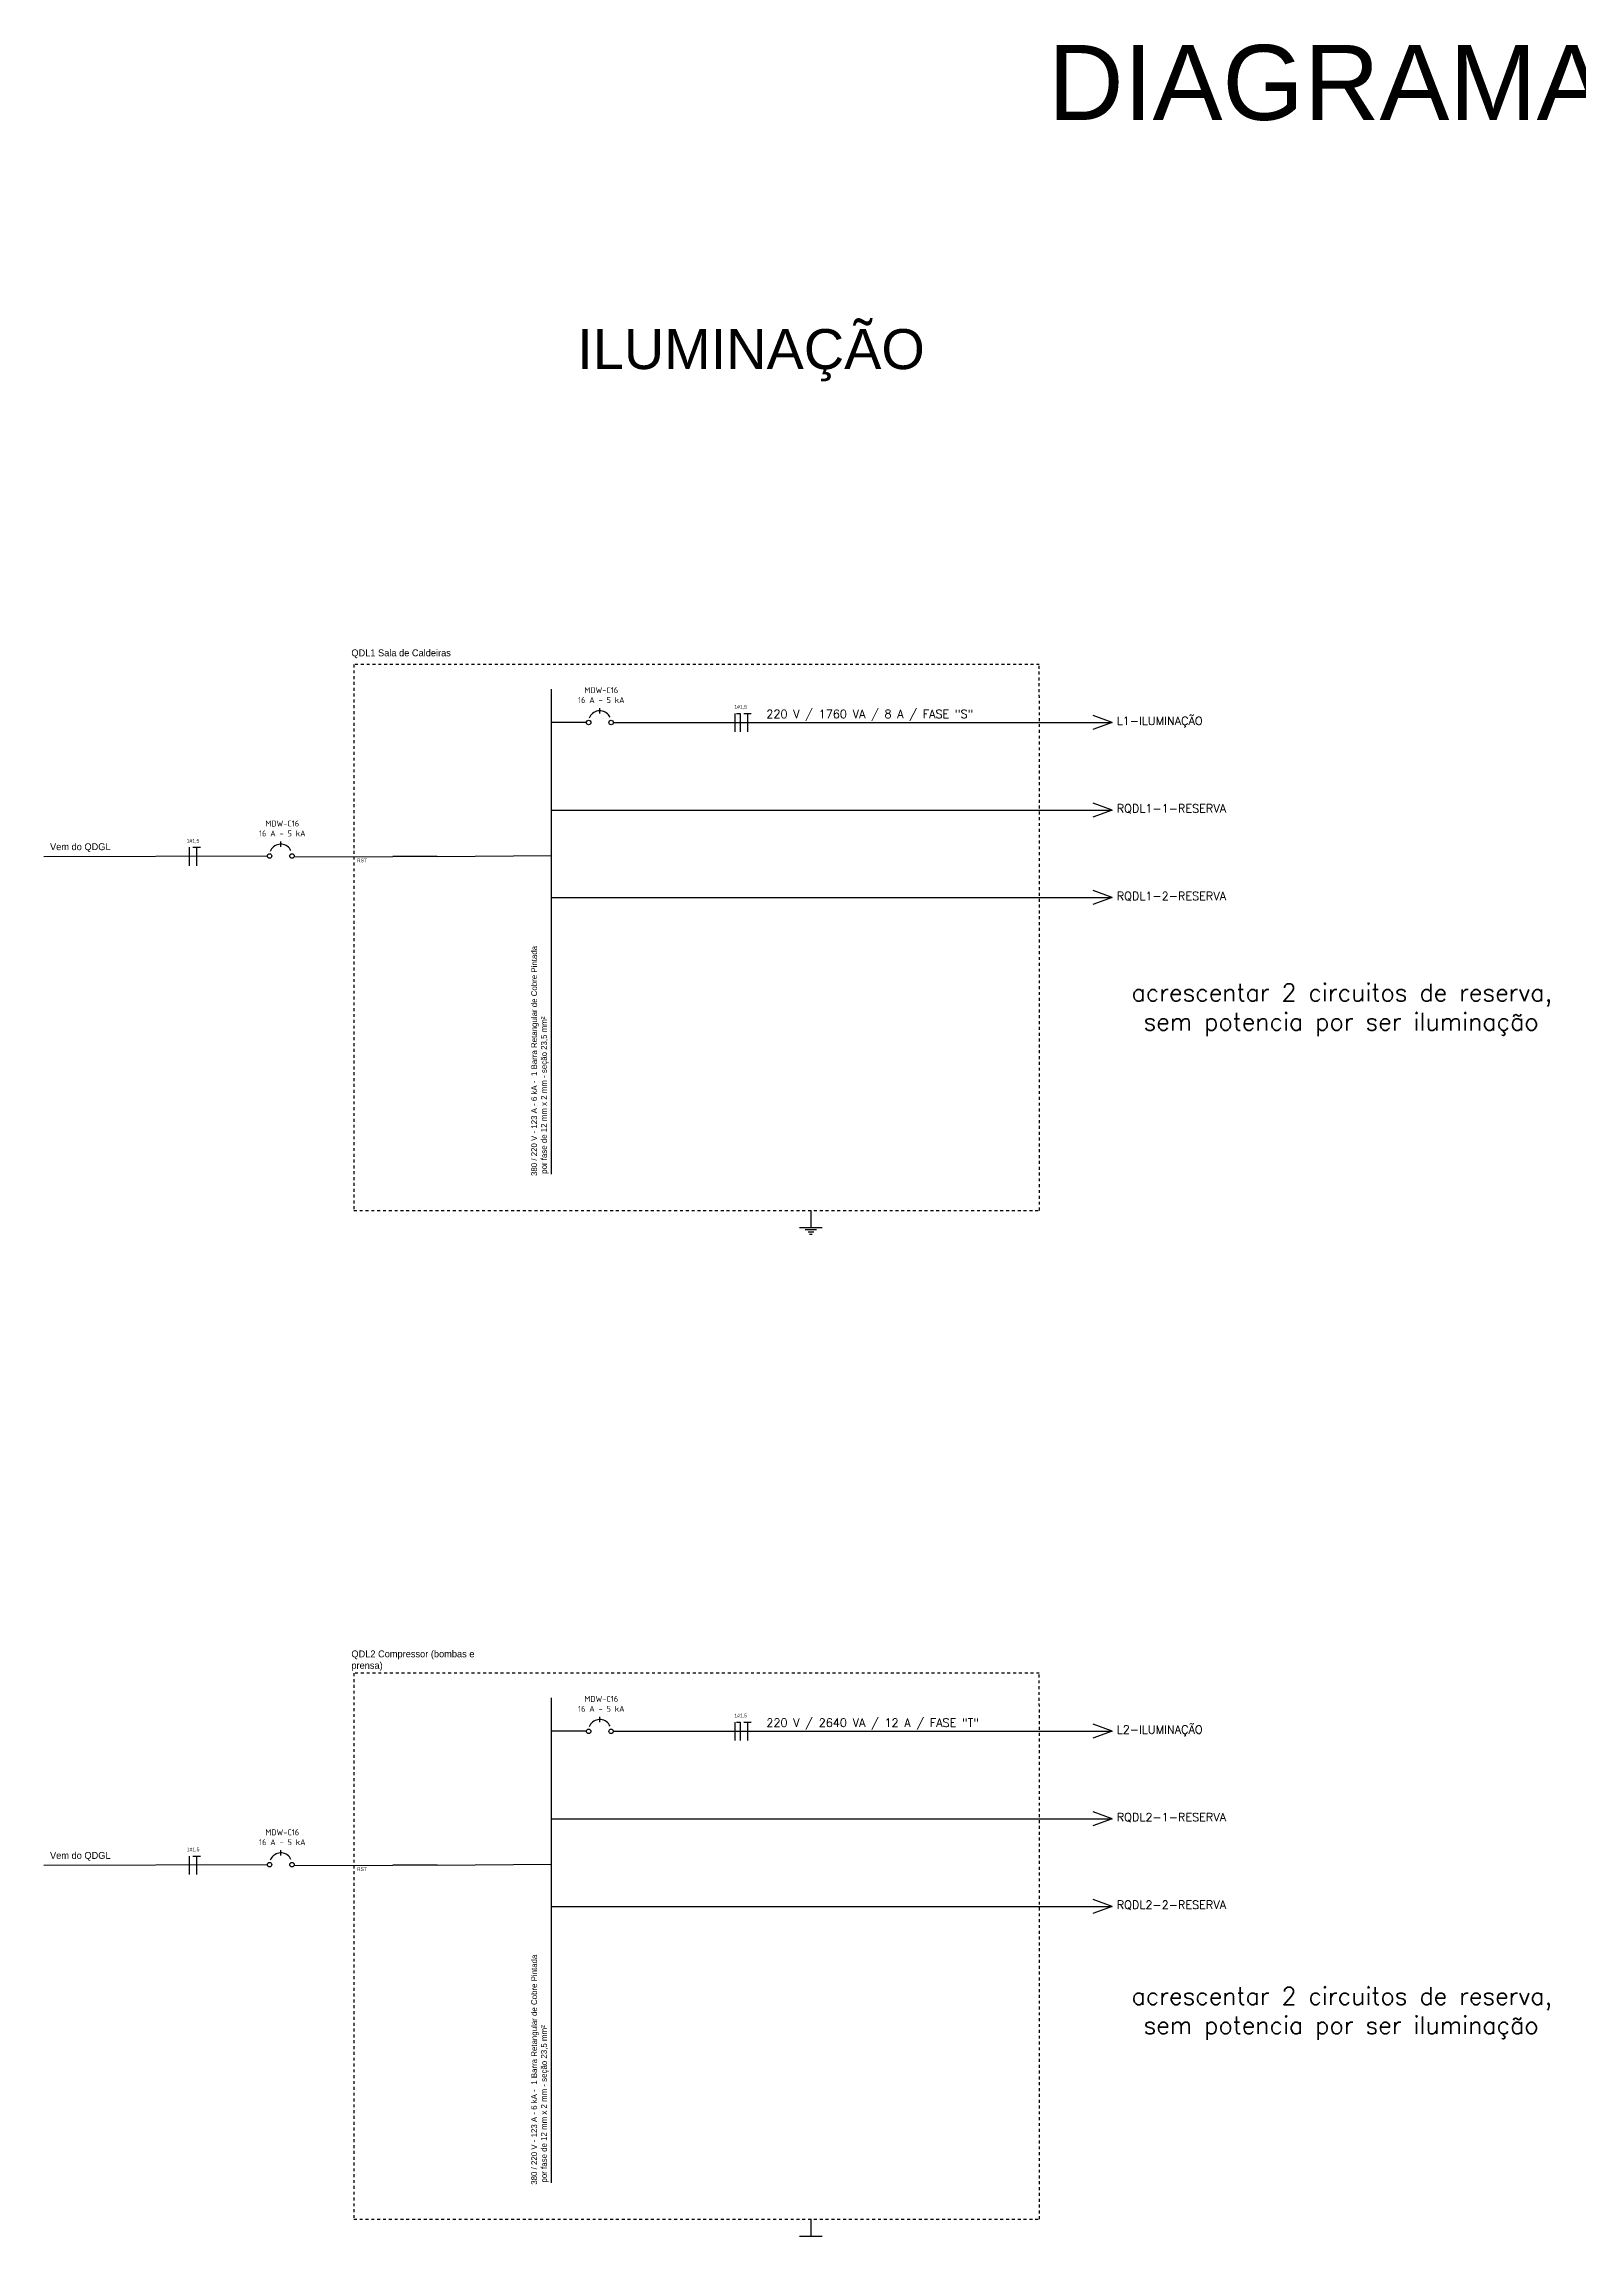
# Model space of a CAD drawing. Extents: x 196 to 565, y -49 to 207.
# Drawn here: x 464.4 to 517.1, y 131.2 to 206.5 of the extents above; entities that cross this region are included whole.
import ezdxf

# ---------------------------------------------------------------- set-up
doc = ezdxf.new("R2010")
doc.units = 0
doc.header["$MEASUREMENT"] = 0
doc.linetypes.add('DASHED2', pattern=[0.375, 0.25, -0.125])
for name, color, linetype in [('_ARQ-TEXTO', 4, 'CONTINUOUS'), ('ELET_UNIFILAR_TEXTO', 4, 'CONTINUOUS'), ('ELET_UNIFILAR_TEXTO2', 4, 'CONTINUOUS'), ('ELT_UNIFILAR_DESENHO', 5, 'CONTINUOUS')]:
    doc.layers.add(name, color=color, linetype=linetype)
doc.styles.add('ARIAL', font='arial.ttf')
doc.styles.add('ROMANS', font='romans')

msp = doc.modelspace()

# ---------------------------------------------------------------- linework, layer by layer
at = {"layer": 'ELT_UNIFILAR_DESENHO', "linetype": 'DASHED2', "ltscale": 0.05}
for p, q in [((498.607, 185.207), (475.068, 185.207)), ((475.068, 185.207), (475.068, 166.463)), ((498.615, 166.463), (498.607, 185.207)), ((475.068, 166.463), (498.615, 166.463)), ((498.607, 150.573), (475.068, 150.573)), ((475.068, 150.573), (475.068, 131.83)), ((498.615, 131.83), (498.607, 150.573)), ((475.068, 131.83), (498.615, 131.83))]:
    msp.add_line(p, q, dxfattribs=at)
at = {"layer": 'ELT_UNIFILAR_DESENHO'}
for p, q in [((481.857, 167.712), (481.857, 184.362)), ((483.514, 183.528), (483.514, 183.708)), ((483.051, 183.219), (481.857, 183.219)), ((483.977, 183.219), (501.104, 183.219)), ((488.147, 183.527), (488.147, 182.895)), ((488.211, 183.527), (488.337, 183.527)), ((488.337, 183.527), (488.337, 182.895)), ((488.462, 183.527), (488.715, 183.527)), ((488.589, 183.527), (488.589, 182.895)), ((501.104, 183.219), (500.443, 182.977)), ((501.104, 183.219), (500.453, 183.459)), ((481.857, 180.211), (501.104, 180.211)), ((501.104, 180.211), (500.443, 179.97)), ((501.104, 180.211), (500.453, 180.452)), ((464.419, 178.616), (472.095, 178.639)), ((469.415, 178.932), (469.415, 178.3)), ((469.541, 178.932), (469.794, 178.932)), ((469.667, 178.932), (469.667, 178.3)), ((472.557, 178.949), (472.557, 179.129)), ((472.557, 178.949), (472.557, 179.129)), ((473.014, 178.602), (476.405, 178.616)), ((477.922, 178.616), (476.409, 178.615)), ((477.922, 178.616), (481.857, 178.653)), ((481.857, 177.203), (501.104, 177.203)), ((501.104, 177.203), (500.443, 176.962)), ((501.104, 177.203), (500.453, 177.444)), ((490.762, 166.463), (490.762, 165.881)), ((490.376, 165.881), (491.148, 165.881)), ((490.569, 165.804), (490.955, 165.804)), ((490.666, 165.727), (490.859, 165.727)), ((490.714, 165.649), (490.81, 165.649)), ((481.857, 133.078), (481.857, 149.728)), ((483.514, 148.895), (483.514, 149.075)), ((483.051, 148.585), (481.857, 148.585)), ((483.977, 148.585), (501.104, 148.585)), ((488.147, 148.894), (488.147, 148.262)), ((488.211, 148.894), (488.337, 148.894)), ((488.337, 148.894), (488.337, 148.262)), ((488.462, 148.894), (488.715, 148.894)), ((488.589, 148.894), (488.589, 148.262)), ((501.104, 148.585), (500.443, 148.344)), ((501.104, 148.585), (500.453, 148.826)), ((481.857, 145.577), (501.104, 145.577)), ((501.104, 145.577), (500.443, 145.336)), ((501.104, 145.577), (500.453, 145.818)), ((464.419, 143.983), (472.095, 144.006)), ((469.415, 144.299), (469.415, 143.667)), ((469.541, 144.299), (469.794, 144.299)), ((469.667, 144.299), (469.667, 143.667)), ((472.557, 144.315), (472.557, 144.495)), ((472.557, 144.315), (472.557, 144.495)), ((473.014, 143.969), (476.405, 143.983)), ((477.922, 143.983), (476.409, 143.981)), ((477.922, 143.983), (481.857, 144.02)), ((481.857, 142.57), (501.104, 142.57)), ((501.104, 142.57), (500.443, 142.328)), ((501.104, 142.57), (500.453, 142.81)), ((490.762, 131.83), (490.762, 131.247)), ((490.376, 131.247), (491.148, 131.247))]:
    msp.add_line(p, q, dxfattribs=at)
for points in [[(483.864, 183.395), (483.839, 183.44), (483.809, 183.48), (483.774, 183.517), (483.735, 183.548), (483.692, 183.575), (483.646, 183.595), (483.597, 183.609), (483.547, 183.617), (483.497, 183.618), (483.447, 183.612), (483.397, 183.6), (483.35, 183.582), (483.306, 183.558), (483.265, 183.528), (483.229, 183.493), (483.197, 183.454), (483.171, 183.41), (483.151, 183.364)], [(472.907, 178.816), (472.883, 178.86), (472.853, 178.901), (472.818, 178.938), (472.779, 178.969), (472.736, 178.995), (472.689, 179.016), (472.641, 179.03), (472.591, 179.037), (472.541, 179.039), (472.49, 179.033), (472.441, 179.021), (472.394, 179.003), (472.35, 178.978), (472.309, 178.949), (472.273, 178.914), (472.241, 178.874), (472.215, 178.831), (472.195, 178.785)], [(483.864, 148.762), (483.839, 148.806), (483.809, 148.847), (483.774, 148.883), (483.735, 148.915), (483.692, 148.941), (483.646, 148.961), (483.597, 148.976), (483.547, 148.983), (483.497, 148.984), (483.447, 148.979), (483.397, 148.967), (483.35, 148.948), (483.306, 148.924), (483.265, 148.894), (483.229, 148.859), (483.197, 148.82), (483.171, 148.777), (483.151, 148.731)], [(472.907, 144.182), (472.883, 144.227), (472.853, 144.267), (472.818, 144.304), (472.779, 144.336), (472.736, 144.362), (472.689, 144.382), (472.641, 144.396), (472.591, 144.404), (472.541, 144.405), (472.49, 144.4), (472.441, 144.388), (472.394, 144.369), (472.35, 144.345), (472.309, 144.315), (472.273, 144.28), (472.241, 144.241), (472.215, 144.198), (472.195, 144.151)]]:
    msp.add_lwpolyline(points, dxfattribs=at)
for centre in [(483.128, 183.214), (483.9, 183.214), (472.172, 178.634), (472.944, 178.634), (483.128, 148.58), (483.9, 148.58), (472.172, 144.001), (472.944, 144.001)]:
    msp.add_circle(centre, 0.0772, dxfattribs=at)

# ---------------------------------------------------------------- texts
at = {"layer": '_ARQ-TEXTO', "linetype": 'Continuous', "attachment_point": 1, "style": 'ARIAL'}
for s, width, insert, char_height in [('DIAGRAMAS UNIFILARES', 44.48312, (498.903, 206.478), 2.57438), ('{\\H4x;ILUMINAÇÃO}^I', 27.38714, (482.74, 196.723), 0.34325)]:
    msp.add_mtext_dynamic_manual_height_columns(s, width=width, gutter_width=0.687, heights=[0], dxfattribs=dict(at, insert=insert, char_height=char_height))
at = {"layer": '_ARQ-TEXTO', "linetype": 'Continuous', "char_height": 0.60069, "width": 32.85813, "attachment_point": 1, "style": 'ROMANS'}
for insert in [(501.776, 174.244), (501.776, 139.794)]:
    msp.add_mtext('acrescentar 2 circuitos de reserva,\\P sem potencia por ser iluminação', dxfattribs=dict(at, insert=insert))
at = {"layer": 'ELET_UNIFILAR_TEXTO', "attachment_point": 1}
for s, insert, char_height, width in [('QDL1 Sala de Caldeiras', (474.981, 185.726), 0.23696, 5.02128), ('\\A1;\\pxqc;1#1,5', (487.856, 183.817), 0.12638, 0.9874), ('\\A1;1#1,5', (469.322, 179.214), 0.1264, 0.9874), ('QDL2 Compressor (bombas e prensa)', (474.981, 151.357), 0.23696, 4.58272), ('\\A1;\\pxqc;1#1,5', (487.856, 149.183), 0.12638, 0.9874), ('\\A1;1#1,5', (469.326, 144.588), 0.1264, 0.9874)]:
    msp.add_mtext(s, dxfattribs=dict(at, insert=insert, char_height=char_height, width=width))
at = {"layer": 'ELET_UNIFILAR_TEXTO', "char_height": 0.20406, "width": 3.87486, "attachment_point": 8, "line_spacing_factor": 0.6, "style": 'ARIAL'}
for insert in [(483.564, 183.884), (472.608, 179.305), (483.564, 149.25), (472.608, 144.671)]:
    msp.add_mtext('\\pxsm1;{\\Fisocp|c0;MDW-C16\\P\\Fisocp2|c0;16 A - 5 kA}', dxfattribs=dict(at, insert=insert))
at = {"layer": 'ELET_UNIFILAR_TEXTO', "attachment_point": 1}
for s, insert, char_height in [('Vem do QDGL', (464.632, 179.07), 0.23696), ('RST', (475.17, 178.545), 0.1264), ('RST', (475.17, 178.545), 0.1264), ('Vem do QDGL', (464.632, 144.437), 0.23696), ('RST', (475.17, 143.912), 0.1264), ('RST', (475.17, 143.912), 0.1264)]:
    msp.add_mtext(s, dxfattribs=dict(at, insert=insert, char_height=char_height))
at = {"layer": 'ELET_UNIFILAR_TEXTO', "char_height": 0.202345, "attachment_point": 1, "rotation": 90}
for insert in [(481.156, 167.646), (481.156, 133.013)]:
    msp.add_mtext('\\A1;380 / 220 V - 123 A - 6 kA - {\\A0;\\fArial|b0|i0|c0|p34; \\Ftxt|c0;1 Barra Retangular de Cobre Pintada\\P por fase de 12 mm x 2 mm - seção 23,5 mm\\fArial|b0|i0|c0|p34;²}', dxfattribs=dict(at, insert=insert))
at = {"layer": 'ELET_UNIFILAR_TEXTO2', "char_height": 0.28356, "attachment_point": 1, "style": 'ROMANS'}
for s, insert, width in [('220 V / 1760 VA / 8 A / FASE "S"', (489.231, 183.651), 9.25609), ('L1-ILUMINAÇÃO', (501.265, 183.415), 3.00015), ('RQDL1-1-RESERVA', (501.265, 180.408), 3.00015), ('RQDL1-2-RESERVA', (501.265, 177.4), 3.00015), ('220 V / 2640 VA / 12 A / FASE "T"', (489.231, 149.017), 9.25609), ('L2-ILUMINAÇÃO', (501.265, 148.782), 3.00015), ('RQDL2-1-RESERVA', (501.265, 145.774), 3.00015), ('RQDL2-2-RESERVA', (501.265, 142.766), 3.00015)]:
    msp.add_mtext(s, dxfattribs=dict(at, insert=insert, width=width))

doc.saveas('drawing.dxf')
